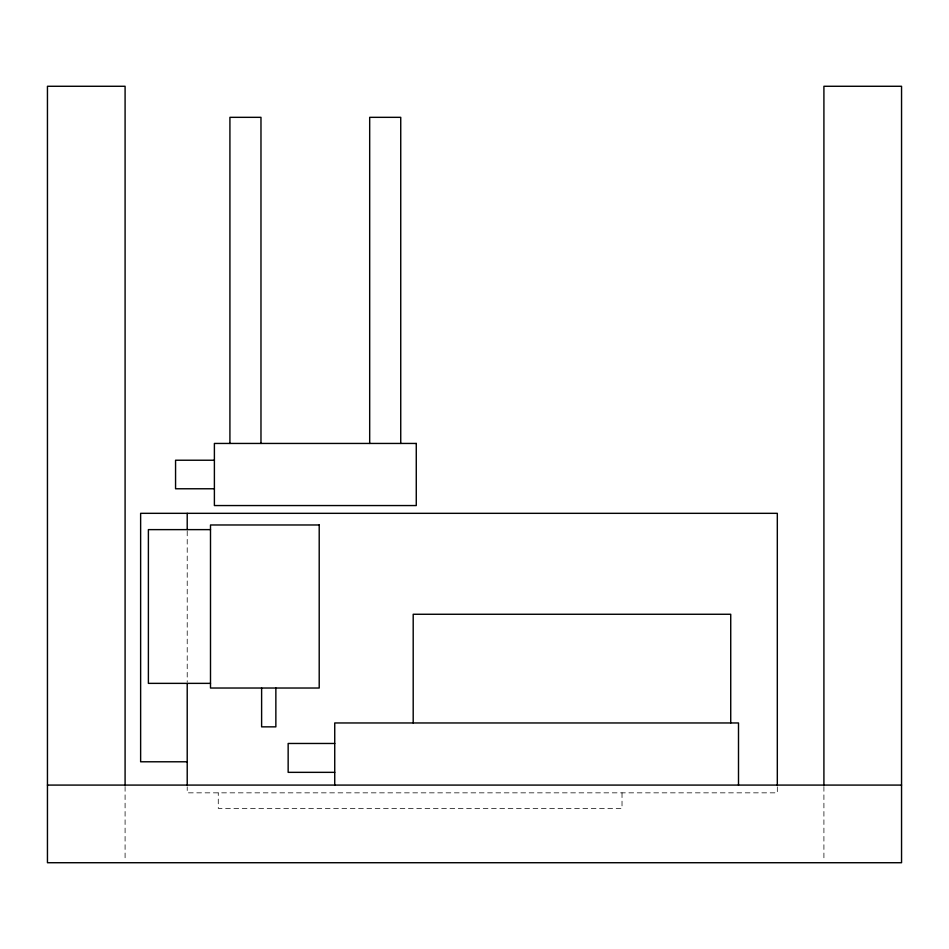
<?xml version="1.0" encoding="UTF-8"?>
<svg xmlns="http://www.w3.org/2000/svg" width="949" height="949" viewBox="0 0 949 949"><rect width="100%" height="100%" fill="white"/><g stroke="black" fill="none" stroke-linecap="round" stroke-linejoin="round"><path stroke-width="0.71" stroke-dasharray="4.75 3.56" d="M823.91 786.543L823.91 861.265M777.314 786.935L777.314 792.842L187.214 792.842L187.214 786.935M622.022 792.842L622.022 808.37L218.27 808.37L218.27 792.842M187.214 531.072L187.214 681.928M125.09 786.543L125.09 861.265"/><path stroke-width="1.42" d="M214.391 460.229L175.565 460.229L175.565 488.771L214.391 488.771M210.5 529.625L148.388 529.625L148.388 683.363L210.5 683.363M334.736 743.47L288.152 743.47L288.152 772.344L334.736 772.344M187.214 761.786L140.63 761.786L140.63 513.326L777.314 513.326L777.314 785.452M47.45 785.084L901.55 785.084M823.91 785.084L823.91 86.276L901.55 86.276L901.55 862.724L47.45 862.724L47.45 86.276L125.09 86.276L125.09 785.084M738.5 785.084L738.5 722.96L334.736 722.96L334.736 785.084M730.73 722.96L730.73 614.264L413.195 614.264L413.195 722.96M400.739 443.444L400.739 117.332L369.683 117.332L369.683 443.444M275.862 688.025L275.862 726.851L261.616 726.851L261.616 688.025M260.975 443.444L260.975 117.332L229.919 117.332L229.919 443.444M187.214 513.326L187.214 529.589M187.214 683.399L187.214 785.452M416.267 443.444L214.391 443.444L214.391 505.556L416.267 505.556L416.267 443.444M319.208 524.975L210.5 524.975L210.5 688.025L319.208 688.025L319.208 524.975"/></g></svg>
